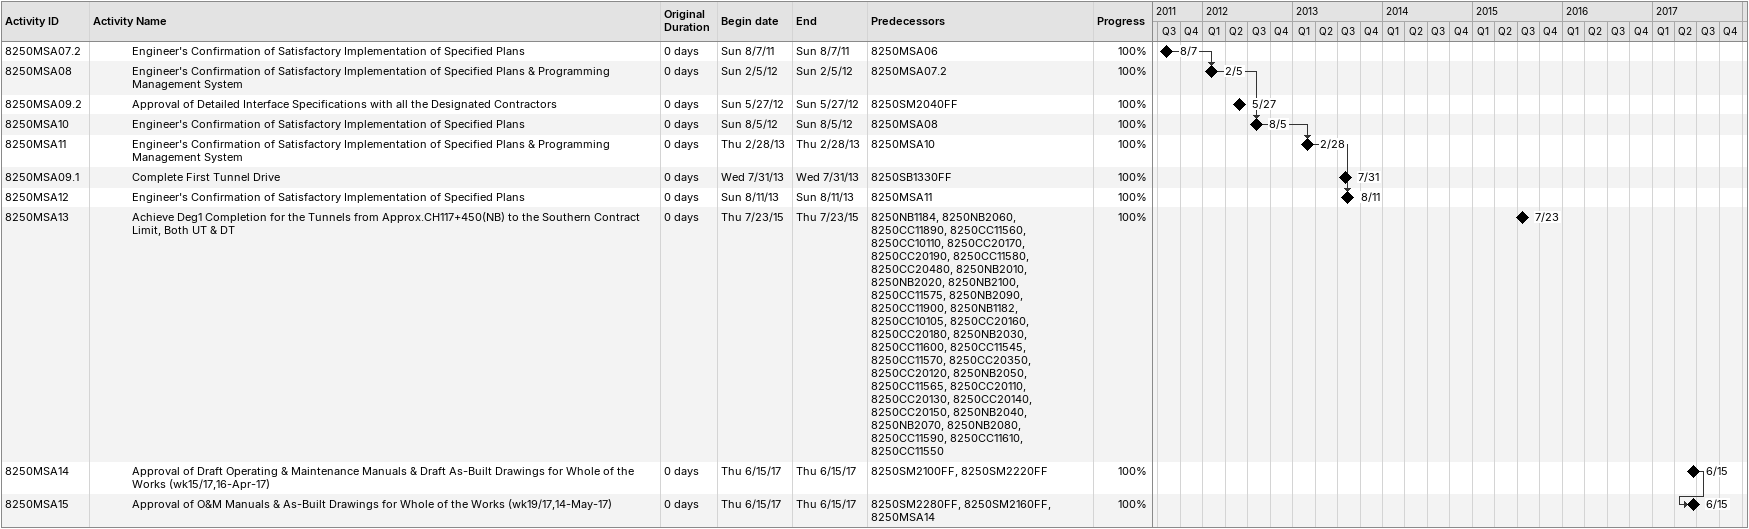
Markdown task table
| ID | Level | Task | Original duration | Start | Finish | Predecessors | % complete |
|---|---|---|---|---|---|---|---|
| 8250MSA07.2 | 4 | Engineer's Confirmation of Satisfactory Implementation of Specified Plans | 0d | 2011-08-07 | 2011-08-07 | 8250MSA06 | 100 |
| 8250MSA08 | 4 | Engineer's Confirmation of Satisfactory Implementation of Specified Plans & Programming Management System | 0d | 2012-02-05 | 2012-02-05 | 8250MSA07.2 | 100 |
| 8250MSA09.2 | 4 | Approval of Detailed Interface Specifications with all the Designated Contractors | 0d | 2012-05-27 | 2012-05-27 | 8250SM2040FF | 100 |
| 8250MSA10 | 4 | Engineer's Confirmation of Satisfactory Implementation of Specified Plans | 0d | 2012-08-05 | 2012-08-05 | 8250MSA08 | 100 |
| 8250MSA11 | 4 | Engineer's Confirmation of Satisfactory Implementation of Specified Plans & Programming Management System | 0d | 2013-02-28 | 2013-02-28 | 8250MSA10 | 100 |
| 8250MSA09.1 | 4 | Complete First Tunnel Drive | 0d | 2013-07-31 | 2013-07-31 | 8250SB1330FF | 100 |
| 8250MSA12 | 4 | Engineer's Confirmation of Satisfactory Implementation of Specified Plans | 0d | 2013-08-11 | 2013-08-11 | 8250MSA11 | 100 |
| 8250MSA13 | 4 | Achieve Deg1 Completion for the Tunnels from Approx.CH117+450(NB) to the Southern Contract Limit, Both UT & DT | 0d | 2015-07-23 | 2015-07-23 | 8250NB1184, 8250NB2060, 8250CC11890, 8250CC11560, 8250CC10110, 8250CC20170, 8250CC20190, 8250CC11580, 8250CC20480, 8250NB2010, 8250NB2020, 8250NB2100, 8250CC11575, 8250NB2090, 8250CC11900, 8250NB1182, 8250CC10105, 8250CC20160, 8250CC20180, 8250NB2030, 8250CC11600, 8250CC11545, 8250CC11570, 8250CC20350, 8250CC20120, 8250NB2050, 8250CC11565, 8250CC20110, 8250CC20130, 8250CC20140, 8250CC20150, 8250NB2040, 8250NB2070, 8250NB2080, 8250CC11590, 8250CC11610, 8250CC11550 | 100 |
| 8250MSA14 | 4 | Approval of Draft Operating & Maintenance Manuals & Draft As-Built Drawings for Whole of the Works (wk15/17,16-Apr-17) | 0d | 2017-06-15 | 2017-06-15 | 8250SM2100FF, 8250SM2220FF | 100 |
| 8250MSA15 | 4 | Approval of O&M Manuals & As-Built Drawings for Whole of the Works (wk19/17,14-May-17) | 0d | 2017-06-15 | 2017-06-15 | 8250SM2280FF, 8250SM2160FF, 8250MSA14 | 100 |
